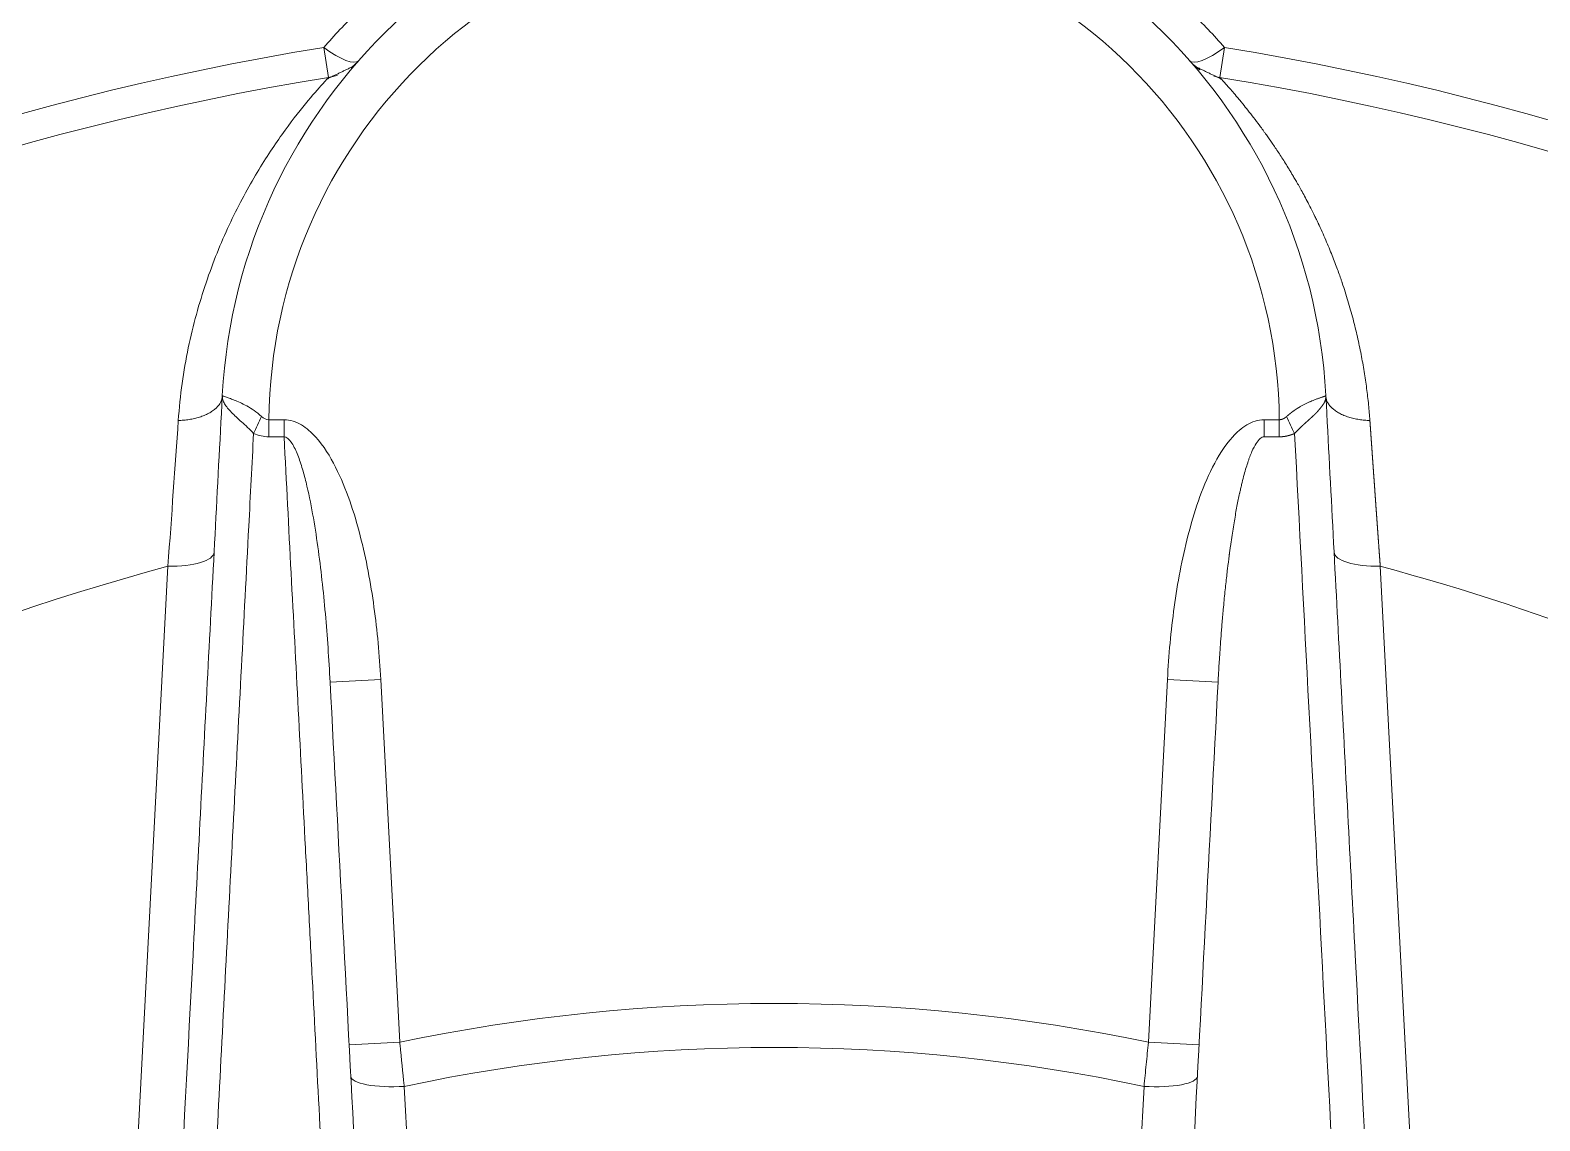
# Model space of a CAD drawing. Header units: millimetres. Extents: x 4664 to 8864, y -38 to 2932.
# Drawn here: x 5768.3 to 5846, y 1257.2 to 1313.3 of the extents above; entities that cross this region are included whole.
import ezdxf

# ---------------------------------------------------------------- set-up
doc = ezdxf.new("R2010")
doc.units = ezdxf.units.MM

msp = doc.modelspace()

# ---------------------------------------------------------------- linework, layer by layer
at = {"lineweight": 5}
for p, q in [((5783.621, 1310.909), (5783.372, 1312.446)), ((5829.754, 1312.446), (5829.505, 1310.909)), ((5778.152, 1294.541), (5778.152, 1294.517)), ((5834.974, 1294.541), (5834.974, 1294.517)), ((5780.55, 1292.412), (5780.55, 1293.292)), ((5781.329, 1293.292), (5780.55, 1293.292)), ((5781.329, 1292.412), (5781.329, 1293.292)), ((5831.797, 1293.292), (5832.576, 1293.292)), ((5831.797, 1292.412), (5831.797, 1293.292)), ((5832.576, 1292.412), (5832.576, 1293.292)), ((5780.55, 1292.412), (5781.329, 1292.412)), ((5832.576, 1292.412), (5831.797, 1292.412)), ((5775.353, 1285.748), (5769.619, 1176.333)), ((5837.773, 1285.748), (5843.507, 1176.333)), ((5783.703, 1279.79), (5786.311, 1279.927)), ((5787.29, 1261.252), (5786.311, 1279.927)), ((5825.836, 1261.252), (5826.815, 1279.927)), ((5829.423, 1279.79), (5826.815, 1279.927)), ((5784.682, 1261.116), (5787.29, 1261.252)), ((5828.444, 1261.116), (5825.836, 1261.252)), ((5791.847, 1176.333), (5787.516, 1258.983)), ((5821.279, 1176.333), (5825.61, 1258.983))]:
    msp.add_line(p, q, dxfattribs=at)
for centre, radius, start, end in [((5806.563, 1293.012), 28.452, 3.08832, 176.91168), ((5806.563, 1169.419), 152.045, 93.26966, 143.84036), ((5806.563, 1169.419), 152.045, 36.15958, 86.73036), ((5806.563, 1169.419), 150.173, 95.94826, 142.88571), ((5806.563, 1293.012), 26.014, 0.61779, 179.38221), ((5806.563, 1169.419), 150.173, 37.11429, 84.05174), ((5806.563, 1169.419), 144.895, 99.21003, 177.26473), ((5806.563, 1169.419), 144.895, 2.73527, 80.78997), ((5783.203, 1313.488), 2.612, 306.6995, 318.76416), ((5829.923, 1313.488), 2.612, 221.23584, 236.68171), ((5806.563, 1169.419), 143.338, 99.21003, 177.26473), ((5783.203, 1313.488), 2.612, 279.21003, 289.76544), ((5829.923, 1313.488), 2.612, 254.21409, 260.78997), ((5806.563, 1169.419), 143.338, 2.73527, 80.78997), ((5806.563, 1169.419), 120.442, 105.01823, 176.70933), ((5806.563, 1169.419), 120.442, 62.12565, 74.98177), ((5806.563, 1169.419), 93.834, 78.14748, 101.85252), ((5806.563, 1169.419), 91.567, 77.99392, 102.00608)]:
    msp.add_arc(centre, radius, start, end, dxfattribs=at)
for centre, major_axis, ratio, start_param, end_param in [((5783.203, 1313.488), (-1.964, 1.722), 0.270703, 1.88752, 3.141593), ((5829.923, 1313.488), (-1.964, -1.722), 0.270703, 0, 1.254072), ((5779.889, 1294.41), (1.739, -0.091), 0.342484, 3.114782, 3.141593), ((5775.546, 1294.677), (2.482, 0.813), 0.99768, 5.904258, 5.912169), ((5837.58, 1294.677), (-2.482, 0.813), 0.99768, 0.371017, 0.378928), ((5833.237, 1294.41), (-1.739, -0.091), 0.342484, 3.141593, 3.168403), ((5779.763, 1293.466), (1.062, 2.386), 0.144296, 4.39888, 4.773629), ((5833.363, 1293.466), (-1.062, 2.386), 0.144296, 1.509556, 1.884305), ((5775.121, 1286.612), (2.608, -0.137), 0.327583, 4.818542, 6.283185), ((5838.005, 1286.612), (-2.608, -0.137), 0.327583, 0, 1.464643), ((5787.374, 1259.648), (2.608, 0.137), 0.257419, 3.141593, 4.753166), ((5825.752, 1259.648), (-2.608, 0.137), 0.257419, 1.53002, 3.141593)]:
    msp.add_ellipse(centre, major_axis=major_axis, ratio=ratio, start_param=start_param, end_param=end_param, dxfattribs=at)
for points, knots in [([(5783.372, 1312.446), (5783.919, 1313.074), (5784.488, 1313.678), (5785.673, 1314.837), (5786.287, 1315.392), (5787.56, 1316.45), (5788.219, 1316.953), (5789.578, 1317.908), (5790.279, 1318.359), (5791.001, 1318.783)], [0, 0, 0, 0, 0.25, 0.25, 0.5, 0.5, 0.75, 0.75, 1, 1, 1, 1]), ([(5822.125, 1318.783), (5822.847, 1318.359), (5823.548, 1317.908), (5824.907, 1316.953), (5825.566, 1316.45), (5826.839, 1315.392), (5827.453, 1314.837), (5828.638, 1313.678), (5829.207, 1313.074), (5829.754, 1312.446)], [0, 0, 0, 0, 0.25, 0.25, 0.5, 0.5, 0.75, 0.75, 1, 1, 1, 1]), ([(5783.621, 1310.909), (5783.621, 1310.909), (5783.509, 1310.789), (5783.098, 1310.332), (5782.801, 1309.994), (5782.077, 1309.111), (5781.66, 1308.575), (5780.781, 1307.343), (5780.319, 1306.645), (5779.397, 1305.091), (5778.935, 1304.229), (5778.071, 1302.379), (5777.669, 1301.39), (5776.957, 1299.285), (5776.647, 1298.169), (5776.156, 1295.801), (5775.976, 1294.545), (5775.886, 1293.25)], [0, 0, 0, 0, 0.125, 0.125, 0.25, 0.25, 0.375, 0.375, 0.5, 0.5, 0.625, 0.625, 0.75, 0.75, 0.875, 0.875, 1, 1, 1, 1]), ([(5829.505, 1310.909), (5829.505, 1310.909), (5829.518, 1310.896), (5829.557, 1310.855), (5829.584, 1310.827), (5829.585, 1310.825)], [0, 0, 0, 0, 0.486266, 0.972532, 1, 1, 1, 1]), ([(5829.585, 1310.825), (5829.61, 1310.799), (5829.672, 1310.732), (5829.801, 1310.59), (5829.969, 1310.4), (5830.174, 1310.165), (5830.334, 1309.976), (5830.463, 1309.823), (5830.53, 1309.743), (5830.611, 1309.644), (5830.653, 1309.593), (5830.674, 1309.568), (5830.685, 1309.555), (5830.69, 1309.548), (5830.693, 1309.545), (5830.694, 1309.543), (5830.694, 1309.543), (5830.695, 1309.542), (5830.695, 1309.542), (5830.695, 1309.542), (5830.695, 1309.542), (5830.695, 1309.542), (5830.695, 1309.542), (5830.779, 1309.44), (5830.867, 1309.33), (5831.053, 1309.096), (5831.15, 1308.972), (5831.354, 1308.707), (5831.46, 1308.566), (5831.626, 1308.343), (5831.71, 1308.228), (5831.811, 1308.088), (5831.862, 1308.017), (5831.888, 1307.981), (5831.901, 1307.963), (5831.907, 1307.954), (5831.91, 1307.949), (5831.912, 1307.947), (5831.913, 1307.946), (5831.913, 1307.945), (5831.913, 1307.945), (5831.914, 1307.945), (5831.914, 1307.945), (5831.914, 1307.945), (5831.914, 1307.945), (5831.914, 1307.945), (5832.007, 1307.814), (5832.106, 1307.673), (5832.314, 1307.371), (5832.423, 1307.21), (5832.651, 1306.864), (5832.77, 1306.68), (5832.955, 1306.384), (5833.018, 1306.283), (5833.114, 1306.125), (5833.162, 1306.046), (5833.219, 1305.95), (5833.248, 1305.902), (5833.262, 1305.878), (5833.27, 1305.866), (5833.273, 1305.86), (5833.275, 1305.856), (5833.276, 1305.855), (5833.276, 1305.854), (5833.277, 1305.854), (5833.277, 1305.854), (5833.277, 1305.854), (5833.277, 1305.854), (5833.277, 1305.853), (5833.277, 1305.853), (5833.312, 1305.794), (5833.387, 1305.666), (5833.518, 1305.441), (5833.665, 1305.181), (5833.774, 1304.984), (5833.888, 1304.774), (5833.947, 1304.663), (5834.071, 1304.427), (5834.135, 1304.303), (5834.268, 1304.039), (5834.337, 1303.901), (5834.444, 1303.682), (5834.48, 1303.607), (5834.535, 1303.492), (5834.562, 1303.434), (5834.595, 1303.365), (5834.611, 1303.33), (5834.619, 1303.312), (5834.623, 1303.303), (5834.625, 1303.299), (5834.626, 1303.297), (5834.627, 1303.296), (5834.627, 1303.295), (5834.627, 1303.295), (5834.627, 1303.295), (5834.627, 1303.295), (5834.627, 1303.295), (5834.697, 1303.146), (5834.829, 1302.855), (5835.013, 1302.433), (5835.181, 1302.03), (5835.335, 1301.646), (5835.475, 1301.283), (5835.602, 1300.942), (5835.677, 1300.73), (5835.731, 1300.577), (5835.757, 1300.502), (5835.786, 1300.418), (5835.8, 1300.376), (5835.807, 1300.356), (5835.811, 1300.345), (5835.812, 1300.34), (5835.813, 1300.338), (5835.814, 1300.336), (5835.814, 1300.336), (5835.814, 1300.335), (5835.814, 1300.335), (5835.814, 1300.335), (5835.814, 1300.335), (5835.814, 1300.335), (5835.814, 1300.335), (5835.919, 1300.023), (5836.018, 1299.712), (5836.204, 1299.091), (5836.291, 1298.782), (5836.452, 1298.167), (5836.527, 1297.861), (5836.665, 1297.254), (5836.729, 1296.953), (5836.845, 1296.357), (5836.898, 1296.062), (5836.993, 1295.478), (5837.035, 1295.19), (5837.11, 1294.621), (5837.143, 1294.341), (5837.198, 1293.788), (5837.222, 1293.517), (5837.24, 1293.25)], [0, 0, 0, 0, 0.031509, 0.064905, 0.098301, 0.131697, 0.165094, 0.165094, 0.181792, 0.190141, 0.194315, 0.196403, 0.197446, 0.197968, 0.198229, 0.198359, 0.198425, 0.198457, 0.198474, 0.198482, 0.198486, 0.198486, 0.19849, 0.19849, 0.231886, 0.231886, 0.265282, 0.265282, 0.298679, 0.298679, 0.315377, 0.323726, 0.3279, 0.329988, 0.331031, 0.331553, 0.331814, 0.331944, 0.33201, 0.332042, 0.332059, 0.332067, 0.332071, 0.332073, 0.332073, 0.332075, 0.332075, 0.365471, 0.365471, 0.398867, 0.398867, 0.432264, 0.432264, 0.448962, 0.448962, 0.457311, 0.461485, 0.463573, 0.464616, 0.465138, 0.465399, 0.465529, 0.465595, 0.465627, 0.465644, 0.465652, 0.465656, 0.465658, 0.465658, 0.46566, 0.46566, 0.482358, 0.499056, 0.515754, 0.532452, 0.532452, 0.549151, 0.549151, 0.565849, 0.565849, 0.582547, 0.582547, 0.590896, 0.590896, 0.59507, 0.597158, 0.598201, 0.598723, 0.598984, 0.599115, 0.59918, 0.599212, 0.599229, 0.599237, 0.599241, 0.599241, 0.599245, 0.599245, 0.615943, 0.632641, 0.649339, 0.666037, 0.682736, 0.699434, 0.716132, 0.716132, 0.724481, 0.728655, 0.730743, 0.731786, 0.732308, 0.732569, 0.7327, 0.732765, 0.732797, 0.732814, 0.732822, 0.732826, 0.732828, 0.732828, 0.73283, 0.73283, 0.766226, 0.766226, 0.799622, 0.799622, 0.833019, 0.833019, 0.866415, 0.866415, 0.899811, 0.899811, 0.933207, 0.933207, 0.966604, 0.966604, 1, 1, 1, 1]), ([(5778.15, 1294.501), (5777.902, 1289.768), (5777.653, 1285.007), (5777.15, 1275.42), (5776.897, 1270.595), (5776.134, 1256.026), (5775.619, 1246.2), (5774.581, 1226.404), (5774.058, 1216.417), (5773.008, 1196.387), (5772.481, 1186.321), (5771.953, 1176.247)], [0, 0, 0, 0, 0.125, 0.125, 0.25, 0.25, 0.5, 0.5, 0.75, 0.75, 1, 1, 1, 1]), ([(5778.152, 1294.517), (5778.151, 1294.479), (5778.154, 1294.448), (5778.164, 1294.381), (5778.171, 1294.347), (5778.201, 1294.246), (5778.232, 1294.177), (5778.312, 1294.036), (5778.362, 1293.966), (5778.478, 1293.821), (5778.546, 1293.746), (5778.696, 1293.592), (5778.778, 1293.514), (5778.953, 1293.351), (5779.048, 1293.265), (5779.343, 1292.999), (5779.551, 1292.81), (5779.763, 1292.584)], [0, 0, 0, 0, 0.0625, 0.0625, 0.125, 0.125, 0.25, 0.25, 0.375, 0.375, 0.5, 0.5, 0.625, 0.625, 0.75, 0.75, 1, 1, 1, 1]), ([(5778.153, 1294.537), (5778.153, 1294.54), (5778.152, 1294.542), (5778.153, 1294.544), (5778.153, 1294.544), (5778.153, 1294.545)], [0, 0, 0, 0, 0.906175, 0.906175, 1, 1, 1, 1]), ([(5780.171, 1293.459), (5779.91, 1293.693), (5779.654, 1293.863), (5779.291, 1294.067), (5779.173, 1294.125), (5778.956, 1294.226), (5778.855, 1294.268), (5778.667, 1294.342), (5778.583, 1294.372), (5778.435, 1294.423), (5778.372, 1294.444), (5778.268, 1294.478), (5778.227, 1294.492), (5778.186, 1294.51), (5778.175, 1294.515), (5778.159, 1294.526), (5778.154, 1294.529), (5778.153, 1294.537)], [0, 0, 0, 0, 0.25, 0.25, 0.375, 0.375, 0.5, 0.5, 0.625, 0.625, 0.75, 0.75, 0.875, 0.875, 0.9375, 0.9375, 1, 1, 1, 1]), ([(5832.955, 1293.459), (5832.957, 1293.461), (5832.962, 1293.466), (5832.97, 1293.473), (5832.978, 1293.48), (5832.986, 1293.486), (5832.993, 1293.493), (5833.001, 1293.5), (5833.009, 1293.507), (5833.017, 1293.513), (5833.025, 1293.52), (5833.032, 1293.527), (5833.04, 1293.534), (5833.048, 1293.54), (5833.056, 1293.547), (5833.064, 1293.553), (5833.072, 1293.56), (5833.08, 1293.567), (5833.088, 1293.573), (5833.096, 1293.58), (5833.104, 1293.586), (5833.112, 1293.593), (5833.12, 1293.599), (5833.128, 1293.606), (5833.136, 1293.612), (5833.144, 1293.618), (5833.152, 1293.625), (5833.16, 1293.631), (5833.168, 1293.637), (5833.176, 1293.644), (5833.184, 1293.65), (5833.193, 1293.656), (5833.201, 1293.662), (5833.209, 1293.669), (5833.217, 1293.675), (5833.225, 1293.681), (5833.233, 1293.687), (5833.242, 1293.693), (5833.25, 1293.699), (5833.258, 1293.705), (5833.266, 1293.711), (5833.275, 1293.717), (5833.283, 1293.723), (5833.291, 1293.729), (5833.3, 1293.735), (5833.308, 1293.741), (5833.316, 1293.747), (5833.324, 1293.753), (5833.333, 1293.759), (5833.341, 1293.765), (5833.35, 1293.771), (5833.358, 1293.777), (5833.366, 1293.782), (5833.375, 1293.788), (5833.383, 1293.794), (5833.391, 1293.8), (5833.4, 1293.805), (5833.408, 1293.811), (5833.417, 1293.817), (5833.425, 1293.822), (5833.434, 1293.828), (5833.442, 1293.833), (5833.451, 1293.839), (5833.459, 1293.844), (5833.467, 1293.85), (5833.476, 1293.855), (5833.484, 1293.861), (5833.493, 1293.866), (5833.501, 1293.872), (5833.51, 1293.877), (5833.518, 1293.883), (5833.527, 1293.888), (5833.536, 1293.893), (5833.544, 1293.899), (5833.553, 1293.904), (5833.561, 1293.909), (5833.57, 1293.914), (5833.578, 1293.919), (5833.587, 1293.925), (5833.595, 1293.93), (5833.604, 1293.935), (5833.613, 1293.94), (5833.621, 1293.945), (5833.63, 1293.95), (5833.638, 1293.955), (5833.647, 1293.96), (5833.698, 1293.99), (5833.791, 1294.042), (5833.926, 1294.112), (5834.061, 1294.176), (5834.194, 1294.235), (5834.305, 1294.281), (5834.396, 1294.317), (5834.469, 1294.345), (5834.541, 1294.371), (5834.61, 1294.395), (5834.676, 1294.417), (5834.737, 1294.438), (5834.776, 1294.451), (5834.796, 1294.458), (5834.8, 1294.459), (5834.804, 1294.46), (5834.807, 1294.461), (5834.811, 1294.463), (5834.815, 1294.464), (5834.819, 1294.465), (5834.823, 1294.467), (5834.826, 1294.468), (5834.83, 1294.469), (5834.834, 1294.47), (5834.838, 1294.472), (5834.841, 1294.473), (5834.845, 1294.474), (5834.849, 1294.475), (5834.852, 1294.477), (5834.856, 1294.478), (5834.859, 1294.479), (5834.863, 1294.48), (5834.866, 1294.481), (5834.87, 1294.483), (5834.873, 1294.484), (5834.877, 1294.485), (5834.88, 1294.486), (5834.883, 1294.487), (5834.887, 1294.489), (5834.89, 1294.49), (5834.893, 1294.491), (5834.896, 1294.492), (5834.899, 1294.493), (5834.902, 1294.495), (5834.906, 1294.496), (5834.909, 1294.497), (5834.911, 1294.498), (5834.914, 1294.499), (5834.917, 1294.5), (5834.92, 1294.501), (5834.922, 1294.502), (5834.924, 1294.503), (5834.925, 1294.503), (5834.927, 1294.504), (5834.929, 1294.505), (5834.932, 1294.506), (5834.935, 1294.507), (5834.939, 1294.509), (5834.942, 1294.51), (5834.946, 1294.512), (5834.95, 1294.514), (5834.954, 1294.516), (5834.958, 1294.518), (5834.961, 1294.519), (5834.963, 1294.521), (5834.965, 1294.522), (5834.966, 1294.524), (5834.968, 1294.525), (5834.969, 1294.527), (5834.97, 1294.529), (5834.971, 1294.53), (5834.972, 1294.532), (5834.972, 1294.534), (5834.973, 1294.535), (5834.973, 1294.537), (5834.973, 1294.537)], [0, 0, 0, 0, 0.002893, 0.005787, 0.008681, 0.011576, 0.014471, 0.017366, 0.020262, 0.023159, 0.026056, 0.028954, 0.031852, 0.034751, 0.037651, 0.040551, 0.043452, 0.046354, 0.049257, 0.05216, 0.055065, 0.05797, 0.060876, 0.063783, 0.066691, 0.0696, 0.07251, 0.075421, 0.078333, 0.081246, 0.08416, 0.087075, 0.089991, 0.092909, 0.095828, 0.098748, 0.101669, 0.104592, 0.107516, 0.110441, 0.113367, 0.116295, 0.119225, 0.122156, 0.125088, 0.128022, 0.130957, 0.133894, 0.136832, 0.139772, 0.142714, 0.145657, 0.148602, 0.151549, 0.154497, 0.157447, 0.160399, 0.163353, 0.166309, 0.169266, 0.172225, 0.175187, 0.17815, 0.181115, 0.184082, 0.187051, 0.190022, 0.192996, 0.195971, 0.198948, 0.201928, 0.20491, 0.207893, 0.21088, 0.213868, 0.216859, 0.219851, 0.222847, 0.225844, 0.228844, 0.231847, 0.234851, 0.237858, 0.240868, 0.24388, 0.246895, 0.249912, 0.297344, 0.345951, 0.395822, 0.447039, 0.499679, 0.531933, 0.565321, 0.599857, 0.635552, 0.672419, 0.710468, 0.749709, 0.752605, 0.755523, 0.758462, 0.761423, 0.764405, 0.767409, 0.770435, 0.773482, 0.776551, 0.779642, 0.782754, 0.785888, 0.789044, 0.792221, 0.79542, 0.79864, 0.801882, 0.805146, 0.808431, 0.811738, 0.815067, 0.818418, 0.82179, 0.825183, 0.828599, 0.832036, 0.835495, 0.838975, 0.842477, 0.846001, 0.849546, 0.853114, 0.856702, 0.860313, 0.863945, 0.867599, 0.871275, 0.874972, 0.876078, 0.877927, 0.880519, 0.883853, 0.88793, 0.89275, 0.898313, 0.904618, 0.911666, 0.919457, 0.927991, 0.937267, 0.943461, 0.949479, 0.955321, 0.960987, 0.966477, 0.971792, 0.976931, 0.981895, 0.986683, 0.991297, 0.995736, 1, 1, 1, 1]), ([(5834.974, 1294.517), (5834.974, 1294.515), (5834.974, 1294.511), (5834.974, 1294.505), (5834.974, 1294.5), (5834.974, 1294.494), (5834.974, 1294.489), (5834.974, 1294.483), (5834.974, 1294.477), (5834.974, 1294.472), (5834.973, 1294.466), (5834.973, 1294.461), (5834.973, 1294.455), (5834.972, 1294.45), (5834.972, 1294.444), (5834.971, 1294.439), (5834.971, 1294.433), (5834.97, 1294.428), (5834.97, 1294.422), (5834.969, 1294.417), (5834.968, 1294.411), (5834.968, 1294.406), (5834.967, 1294.4), (5834.966, 1294.395), (5834.965, 1294.389), (5834.964, 1294.384), (5834.963, 1294.378), (5834.962, 1294.373), (5834.961, 1294.367), (5834.96, 1294.362), (5834.959, 1294.357), (5834.958, 1294.351), (5834.957, 1294.346), (5834.955, 1294.34), (5834.954, 1294.335), (5834.953, 1294.33), (5834.951, 1294.324), (5834.95, 1294.319), (5834.948, 1294.313), (5834.947, 1294.308), (5834.945, 1294.303), (5834.944, 1294.297), (5834.942, 1294.292), (5834.94, 1294.287), (5834.938, 1294.281), (5834.937, 1294.276), (5834.935, 1294.271), (5834.933, 1294.265), (5834.931, 1294.26), (5834.929, 1294.255), (5834.927, 1294.249), (5834.925, 1294.244), (5834.923, 1294.239), (5834.92, 1294.233), (5834.918, 1294.228), (5834.916, 1294.223), (5834.914, 1294.217), (5834.911, 1294.212), (5834.909, 1294.207), (5834.906, 1294.201), (5834.904, 1294.196), (5834.901, 1294.191), (5834.899, 1294.186), (5834.896, 1294.18), (5834.893, 1294.175), (5834.89, 1294.17), (5834.888, 1294.164), (5834.885, 1294.159), (5834.882, 1294.154), (5834.879, 1294.149), (5834.876, 1294.143), (5834.873, 1294.138), (5834.87, 1294.133), (5834.867, 1294.128), (5834.863, 1294.122), (5834.86, 1294.117), (5834.856, 1294.11), (5834.85, 1294.101), (5834.843, 1294.09), (5834.836, 1294.079), (5834.828, 1294.068), (5834.821, 1294.057), (5834.813, 1294.046), (5834.805, 1294.035), (5834.797, 1294.023), (5834.789, 1294.012), (5834.78, 1294), (5834.771, 1293.989), (5834.763, 1293.977), (5834.753, 1293.965), (5834.744, 1293.953), (5834.735, 1293.941), (5834.725, 1293.929), (5834.715, 1293.916), (5834.705, 1293.904), (5834.695, 1293.891), (5834.685, 1293.879), (5834.674, 1293.866), (5834.664, 1293.853), (5834.653, 1293.84), (5834.642, 1293.827), (5834.631, 1293.813), (5834.619, 1293.8), (5834.608, 1293.787), (5834.596, 1293.773), (5834.584, 1293.759), (5834.572, 1293.745), (5834.56, 1293.732), (5834.548, 1293.717), (5834.535, 1293.703), (5834.523, 1293.689), (5834.513, 1293.678), (5834.506, 1293.67), (5834.501, 1293.665), (5834.496, 1293.66), (5834.492, 1293.654), (5834.486, 1293.649), (5834.481, 1293.643), (5834.475, 1293.637), (5834.469, 1293.631), (5834.462, 1293.624), (5834.456, 1293.617), (5834.449, 1293.61), (5834.441, 1293.603), (5834.434, 1293.595), (5834.426, 1293.587), (5834.417, 1293.579), (5834.409, 1293.571), (5834.4, 1293.562), (5834.39, 1293.553), (5834.381, 1293.544), (5834.371, 1293.534), (5834.36, 1293.525), (5834.35, 1293.515), (5834.338, 1293.504), (5834.327, 1293.494), (5834.315, 1293.483), (5834.303, 1293.471), (5834.291, 1293.46), (5834.278, 1293.448), (5834.264, 1293.436), (5834.251, 1293.423), (5834.237, 1293.411), (5834.222, 1293.398), (5834.207, 1293.384), (5834.192, 1293.37), (5834.177, 1293.356), (5834.16, 1293.342), (5834.144, 1293.327), (5834.127, 1293.312), (5834.11, 1293.297), (5834.092, 1293.281), (5834.074, 1293.265), (5834.056, 1293.248), (5834.037, 1293.231), (5834.018, 1293.214), (5833.999, 1293.196), (5833.98, 1293.18), (5833.963, 1293.164), (5833.948, 1293.15), (5833.932, 1293.136), (5833.917, 1293.122), (5833.901, 1293.108), (5833.886, 1293.094), (5833.87, 1293.08), (5833.855, 1293.065), (5833.839, 1293.051), (5833.824, 1293.037), (5833.808, 1293.022), (5833.792, 1293.008), (5833.777, 1292.993), (5833.761, 1292.979), (5833.746, 1292.964), (5833.73, 1292.949), (5833.714, 1292.934), (5833.699, 1292.92), (5833.683, 1292.905), (5833.668, 1292.89), (5833.652, 1292.875), (5833.637, 1292.86), (5833.621, 1292.845), (5833.606, 1292.83), (5833.59, 1292.815), (5833.575, 1292.8), (5833.56, 1292.785), (5833.544, 1292.769), (5833.529, 1292.754), (5833.514, 1292.739), (5833.499, 1292.724), (5833.483, 1292.708), (5833.468, 1292.693), (5833.453, 1292.677), (5833.438, 1292.662), (5833.423, 1292.646), (5833.408, 1292.631), (5833.393, 1292.615), (5833.378, 1292.599), (5833.369, 1292.589), (5833.364, 1292.584)], [0, 0, 0, 0, 0.00329, 0.006582, 0.009875, 0.013169, 0.016465, 0.019762, 0.02306, 0.02636, 0.029661, 0.032963, 0.036267, 0.039572, 0.042879, 0.046186, 0.049495, 0.052806, 0.056117, 0.05943, 0.062744, 0.06606, 0.069377, 0.072695, 0.076014, 0.079334, 0.082656, 0.085979, 0.089303, 0.092629, 0.095955, 0.099283, 0.102612, 0.105942, 0.109273, 0.112606, 0.115939, 0.119274, 0.12261, 0.125947, 0.129285, 0.132624, 0.135964, 0.139306, 0.142648, 0.145991, 0.149336, 0.152681, 0.156028, 0.159375, 0.162723, 0.166073, 0.169423, 0.172774, 0.176126, 0.179479, 0.182833, 0.186188, 0.189544, 0.1929, 0.196258, 0.199616, 0.202975, 0.206334, 0.209695, 0.213056, 0.216418, 0.219781, 0.223144, 0.226508, 0.229873, 0.233238, 0.236604, 0.23997, 0.243338, 0.246705, 0.250073, 0.25691, 0.263767, 0.270644, 0.27754, 0.284457, 0.291392, 0.298347, 0.30532, 0.312312, 0.319323, 0.326353, 0.3334, 0.340466, 0.347549, 0.35465, 0.361769, 0.368904, 0.376057, 0.383226, 0.390413, 0.397615, 0.404834, 0.412069, 0.419319, 0.426585, 0.433867, 0.441164, 0.448476, 0.455802, 0.463143, 0.470499, 0.477869, 0.485253, 0.49265, 0.500062, 0.502428, 0.504933, 0.507574, 0.510354, 0.513271, 0.516326, 0.519518, 0.522848, 0.526316, 0.529921, 0.533664, 0.537544, 0.541562, 0.545716, 0.550009, 0.554438, 0.559004, 0.563708, 0.568548, 0.573525, 0.578638, 0.583887, 0.589273, 0.594794, 0.600451, 0.606243, 0.61217, 0.618232, 0.624428, 0.630758, 0.637222, 0.643819, 0.650549, 0.657411, 0.664404, 0.671529, 0.678785, 0.686171, 0.693686, 0.70133, 0.709103, 0.717003, 0.725029, 0.733181, 0.741459, 0.74986, 0.756321, 0.762772, 0.769214, 0.775647, 0.782071, 0.788484, 0.794888, 0.801283, 0.807667, 0.814041, 0.820404, 0.826758, 0.8331, 0.839432, 0.845754, 0.852064, 0.858364, 0.864652, 0.870929, 0.877195, 0.883449, 0.889692, 0.895924, 0.902143, 0.908351, 0.914547, 0.920731, 0.926903, 0.933063, 0.93921, 0.945345, 0.951468, 0.957579, 0.963677, 0.969763, 0.975835, 0.981896, 0.987943, 0.993978, 1, 1, 1, 1]), ([(5834.973, 1294.537), (5834.973, 1294.54), (5834.974, 1294.542), (5834.973, 1294.544), (5834.973, 1294.544), (5834.973, 1294.545)], [0, 0, 0, 0, 0.906175, 0.906175, 1, 1, 1, 1]), ([(5834.976, 1294.501), (5835.224, 1289.768), (5835.473, 1285.007), (5835.976, 1275.42), (5836.229, 1270.595), (5836.992, 1256.026), (5837.507, 1246.2), (5838.545, 1226.404), (5839.068, 1216.417), (5840.118, 1196.387), (5840.645, 1186.321), (5841.173, 1176.247)], [0, 0, 0, 0, 0.125, 0.125, 0.25, 0.25, 0.5, 0.5, 0.75, 0.75, 1, 1, 1, 1]), ([(5832.576, 1293.292), (5832.577, 1293.292), (5832.58, 1293.292), (5832.584, 1293.292), (5832.589, 1293.292), (5832.593, 1293.292), (5832.598, 1293.293), (5832.602, 1293.293), (5832.607, 1293.293), (5832.611, 1293.293), (5832.615, 1293.294), (5832.62, 1293.294), (5832.624, 1293.294), (5832.629, 1293.295), (5832.633, 1293.296), (5832.638, 1293.296), (5832.642, 1293.297), (5832.647, 1293.297), (5832.651, 1293.298), (5832.655, 1293.299), (5832.66, 1293.3), (5832.664, 1293.301), (5832.669, 1293.301), (5832.673, 1293.302), (5832.678, 1293.303), (5832.682, 1293.304), (5832.687, 1293.306), (5832.691, 1293.307), (5832.696, 1293.308), (5832.7, 1293.309), (5832.704, 1293.31), (5832.709, 1293.312), (5832.713, 1293.313), (5832.718, 1293.315), (5832.722, 1293.316), (5832.727, 1293.318), (5832.731, 1293.319), (5832.736, 1293.321), (5832.74, 1293.322), (5832.745, 1293.324), (5832.749, 1293.326), (5832.754, 1293.328), (5832.758, 1293.33), (5832.762, 1293.332), (5832.767, 1293.333), (5832.771, 1293.335), (5832.776, 1293.338), (5832.78, 1293.34), (5832.785, 1293.342), (5832.789, 1293.344), (5832.794, 1293.346), (5832.798, 1293.348), (5832.803, 1293.351), (5832.807, 1293.353), (5832.812, 1293.356), (5832.816, 1293.358), (5832.821, 1293.361), (5832.825, 1293.363), (5832.83, 1293.366), (5832.834, 1293.369), (5832.839, 1293.371), (5832.843, 1293.374), (5832.847, 1293.377), (5832.852, 1293.38), (5832.856, 1293.383), (5832.861, 1293.386), (5832.865, 1293.389), (5832.87, 1293.392), (5832.874, 1293.395), (5832.879, 1293.398), (5832.883, 1293.401), (5832.888, 1293.404), (5832.892, 1293.408), (5832.897, 1293.411), (5832.901, 1293.414), (5832.906, 1293.418), (5832.91, 1293.421), (5832.915, 1293.425), (5832.919, 1293.428), (5832.923, 1293.432), (5832.928, 1293.436), (5832.932, 1293.44), (5832.937, 1293.443), (5832.941, 1293.447), (5832.946, 1293.451), (5832.95, 1293.455), (5832.953, 1293.458), (5832.955, 1293.459)], [0, 0, 0, 0, 0.01041, 0.020823, 0.031241, 0.041664, 0.052093, 0.06253, 0.072976, 0.083432, 0.0939, 0.104379, 0.114872, 0.12538, 0.135904, 0.146444, 0.157002, 0.16758, 0.178178, 0.188797, 0.199439, 0.210104, 0.220794, 0.231509, 0.242252, 0.253023, 0.263822, 0.274652, 0.285513, 0.296405, 0.307332, 0.318292, 0.329288, 0.34032, 0.351389, 0.362496, 0.373643, 0.38483, 0.396059, 0.407329, 0.418643, 0.43, 0.441403, 0.452851, 0.464347, 0.47589, 0.487482, 0.499123, 0.510814, 0.522557, 0.534352, 0.5462, 0.558101, 0.570057, 0.582069, 0.594136, 0.606261, 0.618443, 0.630684, 0.642984, 0.655344, 0.667765, 0.680247, 0.692792, 0.705399, 0.71807, 0.730805, 0.743606, 0.756472, 0.769404, 0.782403, 0.79547, 0.808605, 0.821809, 0.835083, 0.848427, 0.861841, 0.875327, 0.888884, 0.902514, 0.916217, 0.929994, 0.943845, 0.95777, 0.971771, 0.985847, 1, 1, 1, 1]), ([(5786.311, 1279.927), (5786.246, 1281.177), (5786.132, 1282.419), (5785.791, 1284.885), (5785.564, 1286.109), (5784.94, 1288.53), (5784.55, 1289.729), (5783.703, 1291.399), (5783.372, 1291.946), (5782.738, 1292.644), (5782.498, 1292.86), (5781.958, 1293.184), (5781.65, 1293.292), (5781.329, 1293.292)], [0, 0, 0, 0, 0.25, 0.25, 0.5, 0.5, 0.75, 0.75, 0.875, 0.875, 0.9375, 0.9375, 1, 1, 1, 1]), ([(5826.815, 1279.927), (5826.88, 1281.177), (5826.994, 1282.419), (5827.335, 1284.885), (5827.562, 1286.109), (5828.186, 1288.53), (5828.576, 1289.729), (5829.423, 1291.399), (5829.754, 1291.946), (5830.388, 1292.644), (5830.628, 1292.86), (5831.168, 1293.184), (5831.476, 1293.292), (5831.797, 1293.292)], [0, 0, 0, 0, 0.25, 0.25, 0.5, 0.5, 0.75, 0.75, 0.875, 0.875, 0.9375, 0.9375, 1, 1, 1, 1]), ([(5837.24, 1293.25), (5837.241, 1293.238), (5837.243, 1293.214), (5837.245, 1293.179), (5837.248, 1293.143), (5837.25, 1293.108), (5837.253, 1293.072), (5837.255, 1293.037), (5837.258, 1293.001), (5837.26, 1292.965), (5837.263, 1292.93), (5837.265, 1292.894), (5837.268, 1292.858), (5837.27, 1292.822), (5837.273, 1292.787), (5837.275, 1292.751), (5837.278, 1292.715), (5837.28, 1292.679), (5837.283, 1292.643), (5837.285, 1292.608), (5837.288, 1292.572), (5837.29, 1292.536), (5837.293, 1292.5), (5837.295, 1292.464), (5837.298, 1292.428), (5837.3, 1292.392), (5837.303, 1292.356), (5837.305, 1292.32), (5837.308, 1292.284), (5837.311, 1292.247), (5837.313, 1292.211), (5837.316, 1292.175), (5837.318, 1292.139), (5837.321, 1292.103), (5837.323, 1292.067), (5837.326, 1292.03), (5837.328, 1291.994), (5837.331, 1291.958), (5837.333, 1291.921), (5837.336, 1291.885), (5837.339, 1291.849), (5837.341, 1291.812), (5837.344, 1291.776), (5837.346, 1291.739), (5837.349, 1291.703), (5837.351, 1291.667), (5837.354, 1291.63), (5837.356, 1291.594), (5837.359, 1291.557), (5837.362, 1291.521), (5837.364, 1291.484), (5837.367, 1291.447), (5837.369, 1291.411), (5837.372, 1291.374), (5837.375, 1291.337), (5837.377, 1291.301), (5837.38, 1291.264), (5837.382, 1291.227), (5837.385, 1291.191), (5837.387, 1291.154), (5837.39, 1291.117), (5837.393, 1291.08), (5837.395, 1291.043), (5837.398, 1291.007), (5837.4, 1290.97), (5837.403, 1290.933), (5837.406, 1290.896), (5837.408, 1290.859), (5837.411, 1290.822), (5837.414, 1290.785), (5837.416, 1290.748), (5837.419, 1290.711), (5837.421, 1290.674), (5837.424, 1290.637), (5837.427, 1290.6), (5837.429, 1290.563), (5837.432, 1290.526), (5837.434, 1290.489), (5837.437, 1290.451), (5837.44, 1290.414), (5837.442, 1290.377), (5837.445, 1290.34), (5837.448, 1290.303), (5837.45, 1290.265), (5837.453, 1290.228), (5837.456, 1290.191), (5837.458, 1290.154), (5837.461, 1290.116), (5837.463, 1290.079), (5837.466, 1290.041), (5837.469, 1290.004), (5837.471, 1289.967), (5837.474, 1289.929), (5837.477, 1289.892), (5837.479, 1289.854), (5837.482, 1289.817), (5837.485, 1289.779), (5837.487, 1289.742), (5837.49, 1289.704), (5837.493, 1289.667), (5837.495, 1289.629), (5837.498, 1289.592), (5837.501, 1289.554), (5837.503, 1289.516), (5837.506, 1289.479), (5837.509, 1289.441), (5837.511, 1289.403), (5837.514, 1289.366), (5837.517, 1289.328), (5837.519, 1289.29), (5837.522, 1289.252), (5837.525, 1289.215), (5837.527, 1289.177), (5837.53, 1289.139), (5837.533, 1289.101), (5837.535, 1289.063), (5837.538, 1289.026), (5837.541, 1288.988), (5837.544, 1288.95), (5837.546, 1288.912), (5837.549, 1288.874), (5837.552, 1288.836), (5837.554, 1288.798), (5837.557, 1288.76), (5837.56, 1288.722), (5837.562, 1288.684), (5837.565, 1288.646), (5837.568, 1288.608), (5837.571, 1288.57), (5837.573, 1288.532), (5837.576, 1288.494), (5837.579, 1288.455), (5837.581, 1288.417), (5837.584, 1288.379), (5837.587, 1288.341), (5837.59, 1288.303), (5837.592, 1288.265), (5837.595, 1288.226), (5837.598, 1288.188), (5837.601, 1288.15), (5837.603, 1288.112), (5837.606, 1288.073), (5837.609, 1288.035), (5837.611, 1287.997), (5837.614, 1287.958), (5837.617, 1287.92), (5837.62, 1287.882), (5837.622, 1287.843), (5837.625, 1287.805), (5837.628, 1287.766), (5837.631, 1287.728), (5837.633, 1287.689), (5837.636, 1287.651), (5837.639, 1287.612), (5837.642, 1287.574), (5837.644, 1287.535), (5837.647, 1287.497), (5837.65, 1287.458), (5837.653, 1287.42), (5837.655, 1287.381), (5837.658, 1287.343), (5837.661, 1287.304), (5837.664, 1287.265), (5837.667, 1287.227), (5837.669, 1287.188), (5837.672, 1287.149), (5837.675, 1287.111), (5837.678, 1287.072), (5837.68, 1287.033), (5837.683, 1286.995), (5837.686, 1286.956), (5837.689, 1286.917), (5837.692, 1286.878), (5837.694, 1286.839), (5837.697, 1286.801), (5837.7, 1286.762), (5837.703, 1286.723), (5837.705, 1286.684), (5837.708, 1286.645), (5837.711, 1286.606), (5837.714, 1286.568), (5837.717, 1286.529), (5837.719, 1286.49), (5837.722, 1286.451), (5837.725, 1286.412), (5837.728, 1286.373), (5837.731, 1286.334), (5837.733, 1286.295), (5837.736, 1286.256), (5837.739, 1286.217), (5837.742, 1286.178), (5837.745, 1286.139), (5837.747, 1286.1), (5837.75, 1286.061), (5837.753, 1286.022), (5837.756, 1285.982), (5837.759, 1285.943), (5837.762, 1285.904), (5837.764, 1285.865), (5837.767, 1285.826), (5837.77, 1285.787), (5837.772, 1285.761), (5837.773, 1285.748)], [0, 0, 0, 0, 0.005019, 0.010039, 0.015058, 0.020076, 0.025095, 0.030114, 0.035132, 0.04015, 0.045168, 0.050185, 0.055203, 0.06022, 0.065237, 0.070254, 0.07527, 0.080287, 0.085303, 0.090319, 0.095335, 0.100351, 0.105366, 0.110381, 0.115397, 0.120411, 0.125426, 0.130441, 0.135455, 0.140469, 0.145483, 0.150497, 0.15551, 0.160523, 0.165536, 0.170549, 0.175562, 0.180575, 0.185587, 0.190599, 0.195611, 0.200623, 0.205634, 0.210646, 0.215657, 0.220668, 0.225678, 0.230689, 0.235699, 0.24071, 0.24572, 0.250729, 0.255739, 0.260748, 0.265758, 0.270767, 0.275775, 0.280784, 0.285792, 0.290801, 0.295809, 0.300816, 0.305824, 0.310832, 0.315839, 0.320846, 0.325853, 0.330859, 0.335866, 0.340872, 0.345878, 0.350884, 0.35589, 0.360895, 0.365901, 0.370906, 0.375911, 0.380915, 0.38592, 0.390924, 0.395928, 0.400932, 0.405936, 0.41094, 0.415943, 0.420946, 0.425949, 0.430952, 0.435955, 0.440957, 0.445959, 0.450961, 0.455963, 0.460965, 0.465966, 0.470967, 0.475968, 0.480969, 0.48597, 0.49097, 0.495971, 0.500971, 0.505971, 0.51097, 0.51597, 0.520969, 0.525968, 0.530967, 0.535966, 0.540964, 0.545963, 0.550961, 0.555959, 0.560957, 0.565954, 0.570952, 0.575949, 0.580946, 0.585942, 0.590939, 0.595935, 0.600932, 0.605928, 0.610924, 0.615919, 0.620915, 0.62591, 0.630905, 0.6359, 0.640894, 0.645889, 0.650883, 0.655877, 0.660871, 0.665865, 0.670858, 0.675852, 0.680845, 0.685838, 0.69083, 0.695823, 0.700815, 0.705807, 0.710799, 0.715791, 0.720783, 0.725774, 0.730765, 0.735756, 0.740747, 0.745738, 0.750728, 0.755718, 0.760708, 0.765698, 0.770688, 0.775677, 0.780666, 0.785655, 0.790644, 0.795633, 0.800621, 0.80561, 0.810598, 0.815586, 0.820573, 0.825561, 0.830548, 0.835535, 0.840522, 0.845509, 0.850495, 0.855482, 0.860468, 0.865454, 0.870439, 0.875425, 0.88041, 0.885395, 0.89038, 0.895365, 0.90035, 0.905334, 0.910318, 0.915302, 0.920286, 0.92527, 0.930253, 0.935236, 0.940219, 0.945202, 0.950185, 0.955167, 0.960149, 0.965131, 0.970113, 0.975095, 0.980076, 0.985057, 0.990038, 0.995019, 1, 1, 1, 1]), ([(5773.689, 1176.127), (5774.207, 1186.059), (5774.725, 1195.985), (5775.504, 1210.929), (5775.768, 1215.986), (5776.294, 1226.078), (5776.556, 1231.111), (5777.079, 1241.127), (5777.339, 1246.114), (5777.857, 1256.045), (5778.115, 1260.992), (5778.628, 1270.821), (5778.882, 1275.703), (5779.262, 1282.979), (5779.388, 1285.396), (5779.597, 1289.402), (5779.679, 1290.995), (5779.762, 1292.584)], [0, 0, 0, 0, 0.250528, 0.250528, 0.379054, 0.379054, 0.507579, 0.507579, 0.636105, 0.636105, 0.76463, 0.76463, 0.893156, 0.893156, 0.957418, 0.957418, 1, 1, 1, 1]), ([(5781.329, 1292.412), (5781.457, 1292.403), (5781.584, 1292.295), (5781.81, 1291.98), (5781.912, 1291.774), (5782.095, 1291.331), (5782.177, 1291.09), (5782.33, 1290.589), (5782.399, 1290.332), (5782.592, 1289.545), (5782.702, 1289.002), (5782.901, 1287.893), (5782.99, 1287.326), (5783.228, 1285.618), (5783.354, 1284.466), (5783.56, 1282.143), (5783.641, 1280.971), (5783.703, 1279.79)], [0, 0, 0, 0, 0.0625, 0.0625, 0.125, 0.125, 0.1875, 0.1875, 0.25, 0.25, 0.375, 0.375, 0.5, 0.5, 0.75, 0.75, 1, 1, 1, 1]), ([(5781.329, 1292.412), (5781.571, 1287.76), (5781.938, 1280.731), (5782.37, 1272.454), (5782.586, 1268.298), (5782.68, 1266.513), (5782.742, 1265.323), (5782.773, 1264.727), (5782.928, 1261.747), (5783.053, 1259.356), (5783.303, 1254.562), (5783.428, 1252.159), (5783.805, 1244.928), (5784.058, 1240.083), (5784.375, 1234.01), (5784.438, 1232.795), (5784.565, 1230.362), (5784.755, 1226.71), (5784.946, 1223.048), (5785.09, 1220.298), (5785.106, 1219.992), (5785.138, 1219.381), (5785.186, 1218.463), (5785.297, 1216.321), (5785.521, 1212.031), (5785.713, 1208.346), (5785.873, 1205.274), (5785.905, 1204.659), (5785.97, 1203.429), (5786.066, 1201.585), (5786.29, 1197.279), (5786.74, 1188.66), (5787.126, 1181.26), (5787.383, 1176.321)], [0, 0, 0, 0, 0.125, 0.1875, 0.21875, 0.234375, 0.234375, 0.25, 0.25, 0.3125, 0.3125, 0.375, 0.375, 0.5, 0.5, 0.53125, 0.53125, 0.5625, 0.625, 0.625, 0.632812, 0.632812, 0.640625, 0.65625, 0.6875, 0.75, 0.75, 0.765625, 0.765625, 0.78125, 0.8125, 0.875, 1, 1, 1, 1]), ([(5831.797, 1292.412), (5831.731, 1292.407), (5831.663, 1292.376), (5831.525, 1292.26), (5831.454, 1292.176), (5831.31, 1291.953), (5831.237, 1291.814), (5831.128, 1291.567), (5831.092, 1291.477), (5831.037, 1291.333), (5831.01, 1291.259), (5830.978, 1291.167), (5830.962, 1291.121), (5830.954, 1291.097), (5830.951, 1291.085), (5830.949, 1291.079), (5830.948, 1291.076), (5830.947, 1291.075), (5830.947, 1291.074), (5830.947, 1291.074), (5830.947, 1291.073), (5830.947, 1291.073), (5830.947, 1291.073), (5830.947, 1291.073), (5830.947, 1291.073), (5830.878, 1290.865), (5830.808, 1290.63), (5830.704, 1290.235), (5830.669, 1290.097), (5830.617, 1289.88), (5830.591, 1289.768), (5830.561, 1289.634), (5830.546, 1289.565), (5830.538, 1289.531), (5830.535, 1289.514), (5830.533, 1289.505), (5830.532, 1289.501), (5830.531, 1289.498), (5830.531, 1289.497), (5830.531, 1289.497), (5830.531, 1289.497), (5830.531, 1289.496), (5830.531, 1289.496), (5830.531, 1289.496), (5830.531, 1289.496), (5830.486, 1289.291), (5830.441, 1289.071), (5830.351, 1288.598), (5830.306, 1288.347), (5830.215, 1287.812), (5830.17, 1287.529), (5830.103, 1287.081), (5830.081, 1286.928), (5830.048, 1286.692), (5830.031, 1286.573), (5830.012, 1286.431), (5830.003, 1286.36), (5829.998, 1286.324), (5829.996, 1286.306), (5829.994, 1286.297), (5829.994, 1286.292), (5829.993, 1286.29), (5829.993, 1286.289), (5829.993, 1286.288), (5829.993, 1286.288), (5829.993, 1286.288), (5829.993, 1286.288), (5829.993, 1286.288), (5829.993, 1286.288), (5829.966, 1286.079), (5829.938, 1285.855), (5829.88, 1285.377), (5829.851, 1285.122), (5829.792, 1284.582), (5829.763, 1284.297), (5829.719, 1283.845), (5829.704, 1283.691), (5829.682, 1283.454), (5829.671, 1283.334), (5829.659, 1283.191), (5829.653, 1283.119), (5829.649, 1283.083), (5829.648, 1283.065), (5829.647, 1283.056), (5829.647, 1283.051), (5829.646, 1283.049), (5829.646, 1283.048), (5829.646, 1283.047), (5829.646, 1283.047), (5829.646, 1283.047), (5829.646, 1283.047), (5829.646, 1283.047), (5829.646, 1283.047), (5829.646, 1283.047), (5829.625, 1282.797), (5829.606, 1282.562), (5829.571, 1282.12), (5829.556, 1281.913), (5829.528, 1281.527), (5829.516, 1281.349), (5829.494, 1281.02), (5829.485, 1280.87), (5829.468, 1280.599), (5829.461, 1280.477), (5829.449, 1280.263), (5829.443, 1280.17), (5829.435, 1280.013), (5829.431, 1279.948), (5829.426, 1279.848), (5829.424, 1279.812), (5829.423, 1279.79)], [0, 0, 0, 0, 0.03125, 0.03125, 0.0625, 0.0625, 0.09375, 0.09375, 0.109375, 0.109375, 0.117188, 0.121094, 0.123047, 0.124023, 0.124512, 0.124756, 0.124878, 0.124939, 0.124969, 0.124985, 0.124992, 0.124996, 0.124998, 0.124998, 0.125, 0.125, 0.1875, 0.1875, 0.21875, 0.21875, 0.234375, 0.242188, 0.246094, 0.248047, 0.249023, 0.249512, 0.249756, 0.249878, 0.249939, 0.249969, 0.249985, 0.249992, 0.249996, 0.249996, 0.25, 0.25, 0.3125, 0.3125, 0.375, 0.375, 0.4375, 0.4375, 0.46875, 0.46875, 0.484375, 0.492187, 0.496094, 0.498047, 0.499023, 0.499512, 0.499756, 0.499878, 0.499939, 0.499969, 0.499985, 0.499992, 0.499996, 0.499996, 0.5, 0.5, 0.5625, 0.5625, 0.625, 0.625, 0.6875, 0.6875, 0.71875, 0.71875, 0.734375, 0.742187, 0.746094, 0.748047, 0.749023, 0.749512, 0.749756, 0.749878, 0.749939, 0.749969, 0.749985, 0.749992, 0.749996, 0.749998, 0.749998, 0.75, 0.75, 0.78125, 0.78125, 0.8125, 0.8125, 0.84375, 0.84375, 0.875, 0.875, 0.90625, 0.90625, 0.9375, 0.9375, 0.96875, 0.96875, 1, 1, 1, 1]), ([(5833.363, 1292.584), (5833.361, 1292.583), (5833.355, 1292.581), (5833.347, 1292.577), (5833.339, 1292.573), (5833.33, 1292.57), (5833.322, 1292.566), (5833.314, 1292.563), (5833.306, 1292.56), (5833.297, 1292.556), (5833.289, 1292.553), (5833.281, 1292.55), (5833.272, 1292.546), (5833.264, 1292.543), (5833.256, 1292.54), (5833.247, 1292.537), (5833.239, 1292.534), (5833.231, 1292.531), (5833.222, 1292.528), (5833.214, 1292.525), (5833.206, 1292.522), (5833.197, 1292.519), (5833.189, 1292.516), (5833.181, 1292.513), (5833.172, 1292.51), (5833.164, 1292.508), (5833.156, 1292.505), (5833.147, 1292.502), (5833.139, 1292.5), (5833.131, 1292.497), (5833.122, 1292.494), (5833.114, 1292.492), (5833.106, 1292.489), (5833.097, 1292.487), (5833.089, 1292.485), (5833.08, 1292.482), (5833.072, 1292.48), (5833.064, 1292.478), (5833.055, 1292.475), (5833.047, 1292.473), (5833.038, 1292.471), (5833.03, 1292.469), (5833.022, 1292.467), (5833.013, 1292.465), (5833.005, 1292.463), (5832.996, 1292.461), (5832.988, 1292.459), (5832.977, 1292.456), (5832.963, 1292.453), (5832.946, 1292.45), (5832.929, 1292.446), (5832.912, 1292.443), (5832.895, 1292.44), (5832.878, 1292.437), (5832.862, 1292.434), (5832.845, 1292.432), (5832.828, 1292.429), (5832.811, 1292.427), (5832.794, 1292.425), (5832.777, 1292.423), (5832.761, 1292.421), (5832.744, 1292.42), (5832.727, 1292.418), (5832.71, 1292.417), (5832.693, 1292.416), (5832.676, 1292.415), (5832.66, 1292.414), (5832.643, 1292.413), (5832.626, 1292.412), (5832.609, 1292.412), (5832.592, 1292.412), (5832.581, 1292.412), (5832.576, 1292.412)], [0, 0, 0, 0, 0.011176, 0.022335, 0.033478, 0.044604, 0.055715, 0.06681, 0.07789, 0.088954, 0.100003, 0.111037, 0.122057, 0.133062, 0.144053, 0.15503, 0.165993, 0.176942, 0.187878, 0.198801, 0.20971, 0.220607, 0.231492, 0.242364, 0.253224, 0.264072, 0.274908, 0.285733, 0.296547, 0.30735, 0.318142, 0.328923, 0.339694, 0.350455, 0.361206, 0.371947, 0.382679, 0.393401, 0.404115, 0.41482, 0.425516, 0.436204, 0.446884, 0.457557, 0.468221, 0.478878, 0.489528, 0.500171, 0.521371, 0.542524, 0.563632, 0.584698, 0.605722, 0.626708, 0.647656, 0.66857, 0.68945, 0.710298, 0.731118, 0.75191, 0.772676, 0.793419, 0.814141, 0.834843, 0.855528, 0.876197, 0.896853, 0.917497, 0.938132, 0.958759, 0.979381, 1, 1, 1, 1]), ([(5839.437, 1176.127), (5838.92, 1186.033), (5838.404, 1195.933), (5837.375, 1215.655), (5836.863, 1225.477), (5835.846, 1244.975), (5835.341, 1254.651), (5834.343, 1273.793), (5833.85, 1283.257), (5833.363, 1292.584)], [0, 0, 0, 0, 0.25, 0.25, 0.5, 0.5, 0.75, 0.75, 1, 1, 1, 1]), ([(5789.13, 1176.247), (5788.67, 1185.024), (5788.211, 1193.782), (5787.295, 1211.263), (5786.838, 1219.98), (5785.93, 1237.292), (5785.479, 1245.908), (5784.585, 1262.973), (5784.142, 1271.423), (5783.703, 1279.79)], [0, 0, 0, 0, 0.25, 0.25, 0.5, 0.5, 0.75, 0.75, 1, 1, 1, 1]), ([(5823.996, 1176.247), (5824.456, 1185.024), (5824.915, 1193.782), (5825.831, 1211.263), (5826.288, 1219.98), (5827.196, 1237.292), (5827.647, 1245.908), (5828.541, 1262.973), (5828.984, 1271.423), (5829.423, 1279.79)], [0, 0, 0, 0, 0.25, 0.25, 0.5, 0.5, 0.75, 0.75, 1, 1, 1, 1])]:
    msp.add_open_spline(points, degree=3, knots=knots, dxfattribs=at)
for points, degree in [([(5784.845, 1311.456), (5783.539, 1310.821)], 1), ([(5829.587, 1310.821), (5828.281, 1311.456)], 1), ([(5778.153, 1294.545), (5778.152, 1294.53), (5778.151, 1294.515), (5778.15, 1294.501)], 3), ([(5834.973, 1294.545), (5834.974, 1294.53), (5834.975, 1294.515), (5834.976, 1294.501)], 3), ([(5780.55, 1293.292), (5780.418, 1293.291), (5780.291, 1293.352), (5780.171, 1293.459)], 3), ([(5775.886, 1293.25), (5775.72, 1290.887), (5775.543, 1288.383), (5775.353, 1285.748)], 3), ([(5779.763, 1292.584), (5780.012, 1292.474), (5780.277, 1292.412), (5780.55, 1292.412)], 3), ([(5825.61, 1258.983), (5825.629, 1259.168), (5825.666, 1259.54), (5825.722, 1260.107), (5825.779, 1260.678), (5825.817, 1261.061), (5825.836, 1261.252)], 3)]:
    msp.add_open_spline(points, degree=degree, dxfattribs=at)
for points, weights, degree in [([(5775.886, 1293.25), (5778.088, 1293.323), (5778.15, 1294.501)], [1, 0.76132717558, 1], 2), ([(5837.24, 1293.25), (5835.038, 1293.323), (5834.976, 1294.501)], [1, 0.761327219114, 1], 2), ([(5787.516, 1258.983), (5787.441, 1259.726), (5787.366, 1260.483), (5787.29, 1261.252)], [0.99999998708, 0.999999987287, 0.999999987491, 0.999999987692], 3)]:
    msp.add_rational_spline(points, weights, degree=degree, dxfattribs=at)

doc.saveas('drawing.dxf')
